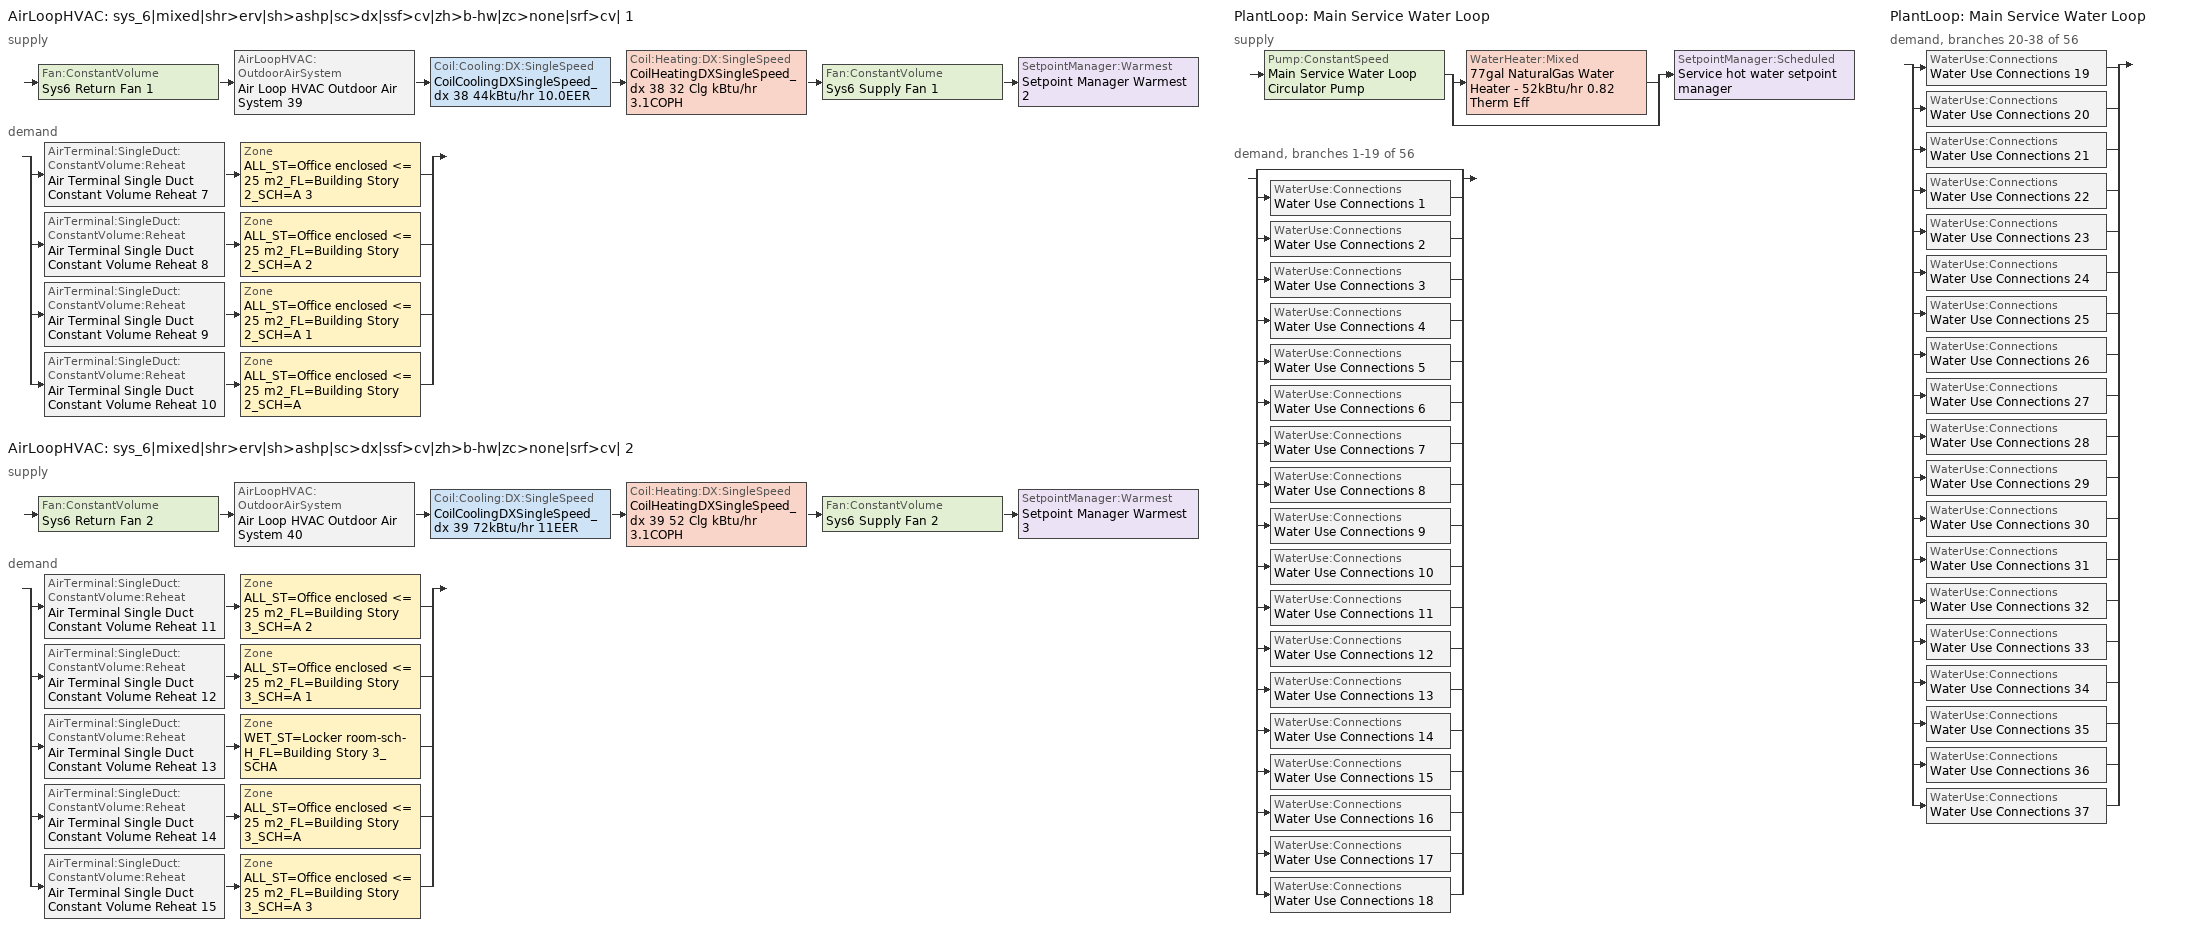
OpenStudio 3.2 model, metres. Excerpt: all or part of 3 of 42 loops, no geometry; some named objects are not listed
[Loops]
AirLoopHVAC 'sys_6|mixed|shr>erv|sh>ashp|sc>dx|ssf>cv|zh>b-hw|zc>none|srf>cv| 1'
 supply: Fan:ConstantVolume 'Sys6 Return Fan 1' > AirLoopHVAC:OutdoorAirSystem 'Air Loop HVAC Outdoor Air System 39' > Coil:Cooling:DX:SingleSpeed 'CoilCoolingDXSingleSpeed_dx 38 44kBtu/hr 10.0EER' > Coil:Heating:DX:SingleSpeed 'CoilHeatingDXSingleSpeed_dx 38 32 Clg kBtu/hr 3.1COPH' > Fan:ConstantVolume 'Sys6 Supply Fan 1' > SetpointManager:Warmest 'Setpoint Manager Warmest 2'
 demand: split
  | AirTerminal:SingleDuct:ConstantVolume:Reheat 'Air Terminal Single Duct Constant Volume Reheat 7' > Zone 'ALL_ST=Office enclosed <= 25 m2_FL=Building Story 2_SCH=A 3'
  | AirTerminal:SingleDuct:ConstantVolume:Reheat 'Air Terminal Single Duct Constant Volume Reheat 8' > Zone 'ALL_ST=Office enclosed <= 25 m2_FL=Building Story 2_SCH=A 2'
  | AirTerminal:SingleDuct:ConstantVolume:Reheat 'Air Terminal Single Duct Constant Volume Reheat 9' > Zone 'ALL_ST=Office enclosed <= 25 m2_FL=Building Story 2_SCH=A 1'
  | AirTerminal:SingleDuct:ConstantVolume:Reheat 'Air Terminal Single Duct Constant Volume Reheat 10' > Zone 'ALL_ST=Office enclosed <= 25 m2_FL=Building Story 2_SCH=A'
AirLoopHVAC 'sys_6|mixed|shr>erv|sh>ashp|sc>dx|ssf>cv|zh>b-hw|zc>none|srf>cv| 2'
 supply: Fan:ConstantVolume 'Sys6 Return Fan 2' > AirLoopHVAC:OutdoorAirSystem 'Air Loop HVAC Outdoor Air System 40' > Coil:Cooling:DX:SingleSpeed 'CoilCoolingDXSingleSpeed_dx 39 72kBtu/hr 11EER' > Coil:Heating:DX:SingleSpeed 'CoilHeatingDXSingleSpeed_dx 39 52 Clg kBtu/hr 3.1COPH' > Fan:ConstantVolume 'Sys6 Supply Fan 2' > SetpointManager:Warmest 'Setpoint Manager Warmest 3'
 demand: split
  | AirTerminal:SingleDuct:ConstantVolume:Reheat 'Air Terminal Single Duct Constant Volume Reheat 11' > Zone 'ALL_ST=Office enclosed <= 25 m2_FL=Building Story 3_SCH=A 2'
  | AirTerminal:SingleDuct:ConstantVolume:Reheat 'Air Terminal Single Duct Constant Volume Reheat 12' > Zone 'ALL_ST=Office enclosed <= 25 m2_FL=Building Story 3_SCH=A 1'
  | AirTerminal:SingleDuct:ConstantVolume:Reheat 'Air Terminal Single Duct Constant Volume Reheat 13' > Zone 'WET_ST=Locker room-sch-H_FL=Building Story 3_SCHA'
  | AirTerminal:SingleDuct:ConstantVolume:Reheat 'Air Terminal Single Duct Constant Volume Reheat 14' > Zone 'ALL_ST=Office enclosed <= 25 m2_FL=Building Story 3_SCH=A'
  | AirTerminal:SingleDuct:ConstantVolume:Reheat 'Air Terminal Single Duct Constant Volume Reheat 15' > Zone 'ALL_ST=Office enclosed <= 25 m2_FL=Building Story 3_SCH=A 3'
PlantLoop 'Main Service Water Loop'
 supply: Pump:ConstantSpeed 'Main Service Water Loop Circulator Pump' > split
  | WaterHeater:Mixed '77gal NaturalGas Water Heater - 52kBtu/hr 0.82 Therm Eff'
  | bypass
  join > SetpointManager:Scheduled 'Service hot water setpoint manager'
 demand, branches 1-19 of 56: split
  | bypass
  | WaterUse:Connections 'Water Use Connections 1'
  | WaterUse:Connections 'Water Use Connections 2'
  | WaterUse:Connections 'Water Use Connections 3'
  | WaterUse:Connections 'Water Use Connections 4'
  | WaterUse:Connections 'Water Use Connections 5'
  | WaterUse:Connections 'Water Use Connections 6'
  | WaterUse:Connections 'Water Use Connections 7'
  | WaterUse:Connections 'Water Use Connections 8'
  | WaterUse:Connections 'Water Use Connections 9'
  | WaterUse:Connections 'Water Use Connections 10'
  | WaterUse:Connections 'Water Use Connections 11'
  | WaterUse:Connections 'Water Use Connections 12'
  | WaterUse:Connections 'Water Use Connections 13'
  | WaterUse:Connections 'Water Use Connections 14'
  | WaterUse:Connections 'Water Use Connections 15'
  | WaterUse:Connections 'Water Use Connections 16'
  | WaterUse:Connections 'Water Use Connections 17'
  | WaterUse:Connections 'Water Use Connections 18'
PlantLoop 'Main Service Water Loop'
 demand, branches 20-38 of 56: split
  | WaterUse:Connections 'Water Use Connections 19'
  | WaterUse:Connections 'Water Use Connections 20'
  | WaterUse:Connections 'Water Use Connections 21'
  | WaterUse:Connections 'Water Use Connections 22'
  | WaterUse:Connections 'Water Use Connections 23'
  | WaterUse:Connections 'Water Use Connections 24'
  | WaterUse:Connections 'Water Use Connections 25'
  | WaterUse:Connections 'Water Use Connections 26'
  | WaterUse:Connections 'Water Use Connections 27'
  | WaterUse:Connections 'Water Use Connections 28'
  | WaterUse:Connections 'Water Use Connections 29'
  | WaterUse:Connections 'Water Use Connections 30'
  | WaterUse:Connections 'Water Use Connections 31'
  | WaterUse:Connections 'Water Use Connections 32'
  | WaterUse:Connections 'Water Use Connections 33'
  | WaterUse:Connections 'Water Use Connections 34'
  | WaterUse:Connections 'Water Use Connections 35'
  | WaterUse:Connections 'Water Use Connections 36'
  | WaterUse:Connections 'Water Use Connections 37'
[Sizing:Zone] Zone Cooling Design Supply Air Temperature Input Method=TemperatureDifference; Zone Cooling Design Supply Air Temperature {C}=14; Zone Cooling Design Supply Air Temperature Difference {deltaC}=11; Zone Heating Design Supply Air Temperature Input Method=TemperatureDifference; Zone Heating Design Supply Air Temperature {C}=40; Zone Heating Design Supply Air Temperature Difference {deltaC}=21; Zone Cooling Design Supply Air Humidity Ratio {kg-H2O/kg-air}=0.0085; Zone Heating Design Supply Air Humidity Ratio {kg-H2O/kg-air}=0.008; Zone Heating Sizing Factor=1.3; Zone Cooling Sizing Factor=1; Cooling Design Air Flow Method=DesignDay; Heating Design Air Flow Method=DesignDay; Account for Dedicated Outdoor Air System=No; Dedicated Outdoor Air System Control Strategy=NeutralSupplyAir; Dedicated Outdoor Air Low Setpoint Temperature for Design {C}=autosize; Dedicated Outdoor Air High Setpoint Temperature for Design {C}=autosize
WET_ST=Locker room-sch-H_FL=Building Story 3_SCHA; ALL_ST=Office enclosed <= 25 m2_FL=Building Story 2_SCH=A; ALL_ST=Office enclosed <= 25 m2_FL=Building Story 3_SCH=A; ALL_ST=Office enclosed <= 25 m2_FL=Building Story 3_SCH=A 1; ALL_ST=Office enclosed <= 25 m2_FL=Building Story 2_SCH=A 1; ALL_ST=Office enclosed <= 25 m2_FL=Building Story 3_SCH=A 2; ALL_ST=Office enclosed <= 25 m2_FL=Building Story 2_SCH=A 2; ALL_ST=Office enclosed <= 25 m2_FL=Building Story 2_SCH=A 3; ALL_ST=Office enclosed <= 25 m2_FL=Building Story 3_SCH=A 3
[Zone equipment]
WET_ST=Locker room-sch-H_FL=Building Story 3_SCHA: Zone HVAC Baseboard Convective Water 13, Zone HVAC Baseboard Convective Water 108, Air Terminal Single Duct Constant Volume Reheat 13
ALL_ST=Office enclosed <= 25 m2_FL=Building Story 2_SCH=A: Zone HVAC Baseboard Convective Water 105, Air Terminal Single Duct Constant Volume Reheat 10
ALL_ST=Office enclosed <= 25 m2_FL=Building Story 3_SCH=A: Zone HVAC Baseboard Convective Water 109, Air Terminal Single Duct Constant Volume Reheat 14
ALL_ST=Office enclosed <= 25 m2_FL=Building Story 3_SCH=A 1: Zone HVAC Baseboard Convective Water 107, Air Terminal Single Duct Constant Volume Reheat 12
ALL_ST=Office enclosed <= 25 m2_FL=Building Story 2_SCH=A 1: Zone HVAC Baseboard Convective Water 104, Air Terminal Single Duct Constant Volume Reheat 9
ALL_ST=Office enclosed <= 25 m2_FL=Building Story 3_SCH=A 2: Zone HVAC Baseboard Convective Water 106, Air Terminal Single Duct Constant Volume Reheat 11
ALL_ST=Office enclosed <= 25 m2_FL=Building Story 2_SCH=A 2: Zone HVAC Baseboard Convective Water 103, Air Terminal Single Duct Constant Volume Reheat 8
ALL_ST=Office enclosed <= 25 m2_FL=Building Story 2_SCH=A 3: Zone HVAC Baseboard Convective Water 102, Air Terminal Single Duct Constant Volume Reheat 7
ALL_ST=Office enclosed <= 25 m2_FL=Building Story 3_SCH=A 3: Zone HVAC Baseboard Convective Water 110, Air Terminal Single Duct Constant Volume Reheat 15
[PlantLoop]
Main Service Water Loop: Glycol Concentration=0; Maximum Loop Temperature {C}=60; Minimum Loop Temperature {C}=10; Plant Loop Volume {m3}=Autocalculate; Load Distribution Scheme=Optimal
[Sizing:Plant]
Main Service Water Loop: Loop Type=Heating; Design Loop Exit Temperature {C}=60; Loop Design Temperature Difference {deltaC}=5; Sizing Option=NonCoincident; Zone Timesteps in Averaging Window=1; Coincident Sizing Factor Mode=None
[AirLoopHVAC] Design Supply Air Flow Rate {m3/s}=autosize; Design Return Air Flow Fraction of Supply Air Flow=1
Name | Availability Schedule
sys_6|mixed|shr>erv|sh>ashp|sc>dx|ssf>cv|zh>b-hw|zc>none|srf>cv| 1 | sys_6|mixed|shr>none|sh>ashp|sc>dx|ssf>cv|zh>b-hw|zc>none|srf>cv| 1 Occ Sch
sys_6|mixed|shr>erv|sh>ashp|sc>dx|ssf>cv|zh>b-hw|zc>none|srf>cv| 2 | sys_6|mixed|shr>none|sh>ashp|sc>dx|ssf>cv|zh>b-hw|zc>none|srf>cv| 2 Occ Sch
[Sizing:System] Type of Load to Size On=Sensible; Design Outdoor Air Flow Rate {m3/s}=Autosize; Central Heating Maximum System Air Flow Ratio=0.3; Preheat Design Temperature {C}=7; Preheat Design Humidity Ratio {kg-H2O/kg-Air}=0.008; Precool Design Temperature {C}=12.8; Precool Design Humidity Ratio {kg-H2O/kg-Air}=0.008; Central Cooling Design Supply Air Temperature {C}=13; Central Heating Design Supply Air Temperature {C}=13.1; Sizing Option=NonCoincident; 100% Outdoor Air in Cooling=No; 100% Outdoor Air in Heating=No; Central Cooling Design Supply Air Humidity Ratio {kg-H2O/kg-Air}=0.0085; Central Heating Design Supply Air Humidity Ratio {kg-H2O/kg-Air}=0.008; Cooling Design Air Flow Method=DesignDay; Cooling Design Air Flow Rate {m3/s}=0; Heating Design Air Flow Method=DesignDay; Heating Design Air Flow Rate {m3/s}=0; System Outdoor Air Method=ZoneSum; Zone Maximum Outdoor Air Fraction=1; Cooling Supply Air Flow Rate Per Floor Area {m3/s-m2}=0.00996765; Cooling Fraction of Autosized Cooling Supply Air Flow Rate=1; Cooling Supply Air Flow Rate Per Unit Cooling Capacity {m3/s-W}=3.94755e-05; Heating Supply Air Flow Rate Per Floor Area {m3/s-m2}=0.00996765; Heating Fraction of Autosized Heating Supply Air Flow Rate=1; Heating Fraction of Autosized Cooling Supply Air Flow Rate=1; Heating Supply Air Flow Rate Per Unit Heating Capacity {m3/s-W}=3.15882e-05; Cooling Design Capacity Method=CoolingDesignCapacity; Cooling Design Capacity {W}=autosize; Cooling Design Capacity Per Floor Area {W/m2}=234.7; Fraction of Autosized Cooling Design Capacity=1; Heating Design Capacity Method=HeatingDesignCapacity; Heating Design Capacity {W}=autosize; Heating Design Capacity Per Floor Area {W/m2}=157; Fraction of Autosized Heating Design Capacity=1; Central Cooling Capacity Control Method=OnOff
sys_6|mixed|shr>erv|sh>ashp|sc>dx|ssf>cv|zh>b-hw|zc>none|srf>cv| 1; sys_6|mixed|shr>erv|sh>ashp|sc>dx|ssf>cv|zh>b-hw|zc>none|srf>cv| 2
[Coil:Cooling:DX:SingleSpeed] Availability Schedule=Always On Discrete; Rated Total Cooling Capacity {W}=autosize; Rated Sensible Heat Ratio=autosize; Rated Air Flow Rate {m3/s}=autosize; Rated Evaporator Fan Power Per Volume Flow Rate {W/(m3/s)}=773.3; Total Cooling Capacity Function of Temperature Curve=DXCOOL-NECB2011-REF-CAPFT; Total Cooling Capacity Function of Flow Fraction Curve=DXCOOL-NECB2011-REF-CAPFFLOW; Energy Input Ratio Function of Temperature Curve=DXCOOL-NECB2011-REF-COOLEIRFT; Energy Input Ratio Function of Flow Fraction Curve=DXCOOL-NECB2011-REF-COOLEIRFFLOW; Part Load Fraction Correlation Curve=DXCOOL-NECB2011-REF-COOLPLFFPLR; Minimum Outdoor Dry-Bulb Temperature for Compressor Operation {C}=-25; Condenser Type=AirCooled; Evaporative Condenser Effectiveness=0; Evaporative Condenser Air Flow Rate {m3/s}=Autosize; Evaporative Condenser Pump Rated Power Consumption {W}=Autosize; Crankcase Heater Capacity {W}=0; Maximum Outdoor Dry-Bulb Temperature for Crankcase Heater Operation {C}=0; Basin Heater Capacity {W/K}=0; Basin Heater Setpoint Temperature {C}=10
Name | Rated COP {W/W}
CoilCoolingDXSingleSpeed_dx 38 44kBtu/hr 10.0EER | 3.46588
CoilCoolingDXSingleSpeed_dx 39 72kBtu/hr 11EER | 3.79883
[Coil:Heating:DX:SingleSpeed] Availability Schedule=Always On Discrete; Rated Air Flow Rate {m3/s}=Autosize; Rated Supply Fan Power Per Volume Flow Rate {W/(m3/s)}=773.3; Total Heating Capacity Function of Temperature Curve=DXHEAT-NECB2011-REF-CAPFT; Total Heating Capacity Function of Flow Fraction Curve=DXHEAT-NECB2011-REF-CAPFFLOW; Energy Input Ratio Function of Temperature Curve=DXHEAT-NECB2011-REF-EIRFT; Energy Input Ratio Function of Flow Fraction Curve=DXHEAT-NECB2011-REF-EIRFFLOW; Part Load Fraction Correlation Curve=DXHEAT-NECB2011-REF-PLFFPLR; Minimum Outdoor Dry-Bulb Temperature for Compressor Operation {C}=-10; Defrost Strategy=Resistive; Defrost Control=Timed; Defrost Time Period Fraction=0.166667; Resistive Defrost Heater Capacity {W}=2000
Name | Rated Total Heating Capacity {W} | Rated COP {W/W}
CoilHeatingDXSingleSpeed_dx 38 32 Clg kBtu/hr 3.1COPH | 9279.74 | 3.30673
CoilHeatingDXSingleSpeed_dx 39 52 Clg kBtu/hr 3.1COPH | 15274.5 | 3.31611
[Controller:OutdoorAir] Minimum Outdoor Air Flow Rate {m3/s}=autosize; Maximum Outdoor Air Flow Rate {m3/s}=Autosize; Economizer Control Action Type=ModulateFlow; Lockout Type=NoLockout; Minimum Limit Type=FixedMinimum; High Humidity Control=No; Heat Recovery Bypass Control Type=BypassWhenOAFlowGreaterThanMinimum
Name | Economizer Control Type | Economizer Maximum Limit Dry-Bulb Temperature {C} | Economizer Maximum Limit Enthalpy {J/kg} | Economizer Minimum Limit Dry-Bulb Temperature {C} | Minimum Outdoor Air Schedule | Controller Mechanical Ventilation
Controller Outdoor Air 39 | NoEconomizer | 28 | 64000 | -100 | sys_6|mixed|shr>none|sh>ashp|sc>dx|ssf>cv|zh>b-hw|zc>none|srf>cv| 1 Occ Sch | Controller Mechanical Ventilation 39
Controller Outdoor Air 40 | DifferentialEnthalpy |  |  |  | sys_6|mixed|shr>none|sh>ashp|sc>dx|ssf>cv|zh>b-hw|zc>none|srf>cv| 2 Occ Sch | Controller Mechanical Ventilation 40
[Controller:MechanicalVentilation] Availability Schedule=Always On Discrete; System Outdoor Air Method=ZoneSum
Controller Mechanical Ventilation 39; Controller Mechanical Ventilation 40
[AirLoopHVAC:OutdoorAirSystem]
Name | Controller
Air Loop HVAC Outdoor Air System 39 | Controller Outdoor Air 39
Air Loop HVAC Outdoor Air System 40 | Controller Outdoor Air 40
[Coil:Heating:Gas] Availability Schedule=Always On Discrete; Gas Burner Efficiency=0.924; Nominal Capacity {W}=AutoSize; Parasitic Electric Load {W}=0; Part Load Fraction Correlation Curve=FURNACE-EFFPLR-NECB2011; Parasitic Gas Load {W}=0
Coil Heating Gas 44; Coil Heating Gas 45; Coil Heating Gas 46; Coil Heating Gas 47; Coil Heating Gas 48; Coil Heating Gas 49; Coil Heating Gas 50; Coil Heating Gas 51; Coil Heating Gas 52
[Fan:ConstantVolume] Availability Schedule=Always On Discrete; Fan Total Efficiency=0.39975; Pressure Rise {Pa}=640; Maximum Flow Rate {m3/s}=AutoSize; Motor Efficiency=0.615
Sys6 Supply Fan 1; Sys6 Return Fan 1; Sys6 Supply Fan 2; Sys6 Return Fan 2
[SetpointManager:Warmest] Control Variable=Temperature; Minimum Setpoint Temperature {C}=13; Maximum Setpoint Temperature {C}=24; Strategy=MaximumTemperature
Setpoint Manager Warmest 2; Setpoint Manager Warmest 3
[AirTerminal:SingleDuct:ConstantVolume:Reheat] Availability Schedule=Always On Discrete; Maximum Air Flow Rate {m3/s}=autosize; Maximum Hot Water or Steam Flow Rate {m3/s}=autosize; Minimum Hot Water or Steam Flow Rate {m3/s}=0; Convergence Tolerance=0.001; Maximum Reheat Air Temperature {C}=35
Name | Reheat Coil
Air Terminal Single Duct Constant Volume Reheat 7 | Coil Heating Gas 44
Air Terminal Single Duct Constant Volume Reheat 8 | Coil Heating Gas 45
Air Terminal Single Duct Constant Volume Reheat 9 | Coil Heating Gas 46
Air Terminal Single Duct Constant Volume Reheat 10 | Coil Heating Gas 47
Air Terminal Single Duct Constant Volume Reheat 11 | Coil Heating Gas 48
Air Terminal Single Duct Constant Volume Reheat 12 | Coil Heating Gas 49
Air Terminal Single Duct Constant Volume Reheat 13 | Coil Heating Gas 50
Air Terminal Single Duct Constant Volume Reheat 14 | Coil Heating Gas 51
Air Terminal Single Duct Constant Volume Reheat 15 | Coil Heating Gas 52
[SetpointManager:Scheduled]
Service hot water setpoint manager: Control Variable=Temperature; Schedule=Service Water Loop Temp - 140F
[Pump:ConstantSpeed]
Main Service Water Loop Circulator Pump: Rated Flow Rate {m3/s}=autosize; Rated Pump Head {Pa}=65984.2; Rated Power Consumption {W}=autosize; Motor Efficiency=0.7; Fraction of Motor Inefficiencies to Fluid Stream=0; Pump Control Type=Intermittent; Design Power Sizing Method=PowerPerFlowPerPressure; Design Electric Power per Unit Flow Rate {W/(m3/s)}=348701.1; Design Shaft Power per Unit Flow Rate per Unit Head {W-s/m3-Pa}=1.28205
[WaterHeater:Mixed]
77gal NaturalGas Water Heater - 52kBtu/hr 0.82 Therm Eff: Tank Volume {m3}=0.292404; Setpoint Temperature Schedule=Service Water Loop Temp - 140F; Deadband Temperature Difference {deltaC}=2; Maximum Temperature Limit {C}=60; Heater Control Type=Cycle; Heater Maximum Capacity {W}=15278.1; Heater Fuel Type=NaturalGas; Heater Thermal Efficiency=0.82; Part Load Factor Curve=SWH-EFFFPLR-NECB2011; Off Cycle Parasitic Fuel Consumption Rate {W}=42.6784; Off Cycle Parasitic Fuel Type=NaturalGas; Off Cycle Parasitic Heat Fraction to Tank=0.8; On Cycle Parasitic Fuel Consumption Rate {W}=42.6784; On Cycle Parasitic Fuel Type=NaturalGas; On Cycle Parasitic Heat Fraction to Tank=0; Ambient Temperature Indicator=Schedule; Ambient Temperature Schedule=Water Heater Ambient Temp Schedule - 70.0f; Off Cycle Loss Coefficient to Ambient Temperature {W/K}=6.39366; On Cycle Loss Coefficient to Ambient Temperature {W/K}=6.39366; Use Side Effectiveness=1; Source Side Effectiveness=1; Use Side Design Flow Rate {m3/s}=autosize; Source Side Design Flow Rate {m3/s}=autosize; Indirect Water Heating Recovery Time {hr}=1.5; Source Side Flow Control Mode=IndirectHeatPrimarySetpoint
[WaterHeater:Sizing]
77gal NaturalGas Water Heater - 52kBtu/hr 0.82 Therm Eff: Design Mode=PeakDraw; Time Storage Can Meet Peak Draw {hr}=0.538503; Time for Tank Recovery {hr}=0; Nominal Tank Volume for Autosizing Plant Connections {m3}=1
[WaterUse:Connections] Drain Water Heat Exchanger Type=None; Drain Water Heat Exchanger Destination=Plant
Name | Water Use Equipment Name 1
Water Use Connections 1 | Floor 1 anesthesia Service Water Use 0.01gal/min
Water Use Connections 2 | Floor 1 cafe Service Water Use 0.03gal/min
Water Use Connections 3 | Floor 1 clean Service Water Use 0.0gal/min
Water Use Connections 4 | Floor 1 clean work Service Water Use 0.0gal/min
Water Use Connections 5 | Floor 1 dictation Service Water Use 0.0gal/min
Water Use Connections 6 | Floor 1 dressing room Service Water Use 0.0gal/min
Water Use Connections 7 | Floor 1 humid Service Water Use 0.0gal/min
Water Use Connections 8 | Floor 1 it room Service Water Use 0.0gal/min
Water Use Connections 9 | Floor 1 lounge Service Water Use 0.02gal/min
Water Use Connections 10 | Floor 1 mri control room Service Water Use 0.01gal/min
Water Use Connections 11 | Floor 1 mri room Service Water Use 0.02gal/min
Water Use Connections 12 | Floor 1 nourishment Service Water Use 0.0gal/min
Water Use Connections 13 | Floor 1 nurse station Service Water Use 0.0gal/min
Water Use Connections 14 | Floor 1 office Service Water Use 0.02gal/min
Water Use Connections 15 | Floor 1 operating room 1 Service Water Use 0.05gal/min
Water Use Connections 16 | Floor 1 operating room 2 Service Water Use 0.06gal/min
Water Use Connections 17 | Floor 1 operating room 3 Service Water Use 0.06gal/min
Water Use Connections 18 | Floor 1 pre-op room 1 Service Water Use 0.01gal/min
Water Use Connections 19 | Floor 1 pre-op room 2 Service Water Use 0.01gal/min
Water Use Connections 20 | Floor 1 procedure room Service Water Use 0.03gal/min
Water Use Connections 21 | Floor 1 reception Service Water Use 0.04gal/min
Water Use Connections 22 | Floor 1 recovery room Service Water Use 0.04gal/min
Water Use Connections 23 | Floor 1 scheduling Service Water Use 0.0gal/min
Water Use Connections 24 | Floor 1 soil Service Water Use 0.0gal/min
Water Use Connections 25 | Floor 1 soil hold Service Water Use 0.0gal/min
Water Use Connections 26 | Floor 1 soil work Service Water Use 0.0gal/min
Water Use Connections 27 | Floor 1 step down Service Water Use 0.01gal/min
Water Use Connections 28 | Floor 2 conference Service Water Use 0.02gal/min
Water Use Connections 29 | Floor 2 dictation Service Water Use 0.0gal/min
Water Use Connections 30 | Floor 2 exam 1 Service Water Use 0.01gal/min
Water Use Connections 31 | Floor 2 exam 2 Service Water Use 0.02gal/min
Water Use Connections 32 | Floor 2 exam 3 Service Water Use 0.03gal/min
Water Use Connections 33 | Floor 2 exam 4 Service Water Use 0.0gal/min
Water Use Connections 34 | Floor 2 exam 5 Service Water Use 0.01gal/min
Water Use Connections 35 | Floor 2 exam 6 Service Water Use 0.01gal/min
Water Use Connections 36 | Floor 2 exam 7 Service Water Use 0.03gal/min
Water Use Connections 37 | Floor 2 exam 8 Service Water Use 0.01gal/min
[WaterUse:Equipment:Definition]
Name | Peak Flow Rate {m3/s} | Target Temperature Schedule | Sensible Fraction Schedule | Latent Fraction Schedule
Floor 1 anesthesia Service Water Use Def 0.01gal/min | 7.99356e-07 | Schedule Ruleset 5 | Schedule Ruleset 3 | Schedule Ruleset 4
Floor 1 cafe Service Water Use Def 0.03gal/min | 1.86516e-06 | Schedule Ruleset 8 | Schedule Ruleset 6 | Schedule Ruleset 7
Floor 1 clean Service Water Use Def 0.0gal/min | 1.86516e-07 | Schedule Ruleset 11 | Schedule Ruleset 9 | Schedule Ruleset 10
Floor 1 clean work Service Water Use Def 0.0gal/min | 2.44248e-07 | Schedule Ruleset 14 | Schedule Ruleset 12 | Schedule Ruleset 13
Floor 1 dictation Service Water Use Def 0.0gal/min | 2.79775e-07 | Schedule Ruleset 17 | Schedule Ruleset 15 | Schedule Ruleset 16
Floor 1 dressing room Service Water Use Def 0.0gal/min | 9.99195e-08 | Schedule Ruleset 20 | Schedule Ruleset 18 | Schedule Ruleset 19
Floor 1 humid Service Water Use Def 0.0gal/min | 1.19903e-07 | Schedule Ruleset 23 | Schedule Ruleset 21 | Schedule Ruleset 22
Floor 1 it room Service Water Use Def 0.0gal/min | 2.48689e-07 | Schedule Ruleset 26 | Schedule Ruleset 24 | Schedule Ruleset 25
Floor 1 lounge Service Water Use Def 0.02gal/min | 1.06581e-06 | Schedule Ruleset 29 | Schedule Ruleset 27 | Schedule Ruleset 28
Floor 1 mri control room Service Water Use Def 0.01gal/min | 3.73033e-07 | Schedule Ruleset 32 | Schedule Ruleset 30 | Schedule Ruleset 31
Floor 1 mri room Service Water Use Def 0.02gal/min | 9.76991e-07 | Schedule Ruleset 35 | Schedule Ruleset 33 | Schedule Ruleset 34
Floor 1 nourishment Service Water Use Def 0.0gal/min | 2.0206e-07 | Schedule Ruleset 38 | Schedule Ruleset 36 | Schedule Ruleset 37
Floor 1 nurse station Service Water Use Def 0.0gal/min | 2.89767e-07 | Schedule Ruleset 41 | Schedule Ruleset 39 | Schedule Ruleset 40
Floor 1 office Service Water Use Def 0.02gal/min | 1.07247e-06 | Schedule Ruleset 44 | Schedule Ruleset 42 | Schedule Ruleset 43
Floor 1 operating room 1 Service Water Use Def 0.05gal/min | 3.40467e-06 | Schedule Ruleset 47 | Schedule Ruleset 45 | Schedule Ruleset 46
Floor 1 operating room 2 Service Water Use Def 0.06gal/min | 3.55269e-06 | Schedule Ruleset 50 | Schedule Ruleset 48 | Schedule Ruleset 49
Floor 1 operating room 3 Service Water Use Def 0.06gal/min | 3.52309e-06 | Schedule Ruleset 53 | Schedule Ruleset 51 | Schedule Ruleset 52
Floor 1 pre-op room 1 Service Water Use Def 0.01gal/min | 4.19662e-07 | Schedule Ruleset 56 | Schedule Ruleset 54 | Schedule Ruleset 55
Floor 1 pre-op room 2 Service Water Use Def 0.01gal/min | 7.50507e-07 | Schedule Ruleset 59 | Schedule Ruleset 57 | Schedule Ruleset 58
Floor 1 procedure room Service Water Use Def 0.03gal/min | 2.10941e-06 | Schedule Ruleset 62 | Schedule Ruleset 60 | Schedule Ruleset 61
Floor 1 reception Service Water Use Def 0.04gal/min | 2.2604e-06 | Schedule Ruleset 65 | Schedule Ruleset 63 | Schedule Ruleset 64
Floor 1 recovery room Service Water Use Def 0.04gal/min | 2.39807e-06 | Schedule Ruleset 68 | Schedule Ruleset 66 | Schedule Ruleset 67
Floor 1 scheduling Service Water Use Def 0.0gal/min | 2.64232e-07 | Schedule Ruleset 71 | Schedule Ruleset 69 | Schedule Ruleset 70
Floor 1 soil Service Water Use Def 0.0gal/min | 1.86516e-07 | Schedule Ruleset 74 | Schedule Ruleset 72 | Schedule Ruleset 73
Floor 1 soil hold Service Water Use Def 0.0gal/min | 8.28962e-08 | Schedule Ruleset 77 | Schedule Ruleset 75 | Schedule Ruleset 76
Floor 1 soil work Service Water Use Def 0.0gal/min | 2.66452e-07 | Schedule Ruleset 80 | Schedule Ruleset 78 | Schedule Ruleset 79
Floor 1 step down Service Water Use Def 0.01gal/min | 8.88173e-07 | Schedule Ruleset 83 | Schedule Ruleset 81 | Schedule Ruleset 82
Floor 2 conference Service Water Use Def 0.02gal/min | 1.49213e-06 | Schedule Ruleset 86 | Schedule Ruleset 84 | Schedule Ruleset 85
Floor 2 dictation Service Water Use Def 0.0gal/min | 1.5543e-07 | Schedule Ruleset 89 | Schedule Ruleset 87 | Schedule Ruleset 88
Floor 2 exam 1 Service Water Use Def 0.01gal/min | 7.99356e-07 | Schedule Ruleset 92 | Schedule Ruleset 90 | Schedule Ruleset 91
Floor 2 exam 2 Service Water Use Def 0.02gal/min | 1.19903e-06 | Schedule Ruleset 95 | Schedule Ruleset 93 | Schedule Ruleset 94
Floor 2 exam 3 Service Water Use Def 0.03gal/min | 1.59871e-06 | Schedule Ruleset 98 | Schedule Ruleset 96 | Schedule Ruleset 97
Floor 2 exam 4 Service Water Use Def 0.0gal/min | 1.86516e-07 | Schedule Ruleset 101 | Schedule Ruleset 99 | Schedule Ruleset 100
Floor 2 exam 5 Service Water Use Def 0.01gal/min | 7.77152e-07 | Schedule Ruleset 104 | Schedule Ruleset 102 | Schedule Ruleset 103
Floor 2 exam 6 Service Water Use Def 0.01gal/min | 4.99598e-07 | Schedule Ruleset 107 | Schedule Ruleset 105 | Schedule Ruleset 106
Floor 2 exam 7 Service Water Use Def 0.03gal/min | 1.75858e-06 | Schedule Ruleset 110 | Schedule Ruleset 108 | Schedule Ruleset 109
Floor 2 exam 8 Service Water Use Def 0.01gal/min | 5.99517e-07 | Schedule Ruleset 113 | Schedule Ruleset 111 | Schedule Ruleset 112
[WaterUse:Equipment]
Name | Water Use Equipment Definition | Space | Flow Rate Fraction Schedule
Floor 1 anesthesia Service Water Use 0.01gal/min | Floor 1 anesthesia Service Water Use Def 0.01gal/min | Floor 1 Anesthesia | NECB-H-Service Water Heating
Floor 1 cafe Service Water Use 0.03gal/min | Floor 1 cafe Service Water Use Def 0.03gal/min | Floor 1 Cafe | NECB-B-Service Water Heating
Floor 1 clean Service Water Use 0.0gal/min | Floor 1 clean Service Water Use Def 0.0gal/min | Floor 1 Clean | NECB-C-Service Water Heating
Floor 1 clean work Service Water Use 0.0gal/min | Floor 1 clean work Service Water Use Def 0.0gal/min | Floor 1 Clean Work | NECB-C-Service Water Heating
Floor 1 dictation Service Water Use 0.0gal/min | Floor 1 dictation Service Water Use Def 0.0gal/min | Floor 1 Dictation | NECB-A-Service Water Heating
Floor 1 dressing room Service Water Use 0.0gal/min | Floor 1 dressing room Service Water Use Def 0.0gal/min | Floor 1 Dressing Room | NECB-A-Service Water Heating
Floor 1 humid Service Water Use 0.0gal/min | Floor 1 humid Service Water Use Def 0.0gal/min | Floor 1 Humid | NECB-A-Service Water Heating
Floor 1 it room Service Water Use 0.0gal/min | Floor 1 it room Service Water Use Def 0.0gal/min | Floor 1 IT Room | NECB-A-Service Water Heating
Floor 1 lounge Service Water Use 0.02gal/min | Floor 1 lounge Service Water Use Def 0.02gal/min | Floor 1 Lounge | NECB-B-Service Water Heating
Floor 1 mri control room Service Water Use 0.01gal/min | Floor 1 mri control room Service Water Use Def 0.01gal/min | Floor 1 MRI Control Room | NECB-H-Service Water Heating
Floor 1 mri room Service Water Use 0.02gal/min | Floor 1 mri room Service Water Use Def 0.02gal/min | Floor 1 MRI Room | NECB-H-Service Water Heating
Floor 1 nourishment Service Water Use 0.0gal/min | Floor 1 nourishment Service Water Use Def 0.0gal/min | Floor 1 Nourishment | NECB-H-Service Water Heating
Floor 1 nurse station Service Water Use 0.0gal/min | Floor 1 nurse station Service Water Use Def 0.0gal/min | Floor 1 Nurse Station | NECB-H-Service Water Heating
Floor 1 office Service Water Use 0.02gal/min | Floor 1 office Service Water Use Def 0.02gal/min | Floor 1 Office | NECB-A-Service Water Heating
Floor 1 operating room 1 Service Water Use 0.05gal/min | Floor 1 operating room 1 Service Water Use Def 0.05gal/min | Floor 1 Operating Room 1 | NECB-H-Service Water Heating
Floor 1 operating room 2 Service Water Use 0.06gal/min | Floor 1 operating room 2 Service Water Use Def 0.06gal/min | Floor 1 Operating Room 2 | NECB-H-Service Water Heating
Floor 1 operating room 3 Service Water Use 0.06gal/min | Floor 1 operating room 3 Service Water Use Def 0.06gal/min | Floor 1 Operating Room 3 | NECB-H-Service Water Heating
Floor 1 pre-op room 1 Service Water Use 0.01gal/min | Floor 1 pre-op room 1 Service Water Use Def 0.01gal/min | Floor 1 Pre-Op Room 1 | NECB-H-Service Water Heating
Floor 1 pre-op room 2 Service Water Use 0.01gal/min | Floor 1 pre-op room 2 Service Water Use Def 0.01gal/min | Floor 1 Pre-Op Room 2 | NECB-H-Service Water Heating
Floor 1 procedure room Service Water Use 0.03gal/min | Floor 1 procedure room Service Water Use Def 0.03gal/min | Floor 1 Procedure Room | NECB-H-Service Water Heating
Floor 1 reception Service Water Use 0.04gal/min | Floor 1 reception Service Water Use Def 0.04gal/min | Floor 1 Reception | NECB-C-Service Water Heating
Floor 1 recovery room Service Water Use 0.04gal/min | Floor 1 recovery room Service Water Use Def 0.04gal/min | Floor 1 Recovery Room | NECB-H-Service Water Heating
Floor 1 scheduling Service Water Use 0.0gal/min | Floor 1 scheduling Service Water Use Def 0.0gal/min | Floor 1 Scheduling | NECB-A-Service Water Heating
Floor 1 soil Service Water Use 0.0gal/min | Floor 1 soil Service Water Use Def 0.0gal/min | Floor 1 Soil | NECB-C-Service Water Heating
Floor 1 soil hold Service Water Use 0.0gal/min | Floor 1 soil hold Service Water Use Def 0.0gal/min | Floor 1 Soil Hold | NECB-C-Service Water Heating
Floor 1 soil work Service Water Use 0.0gal/min | Floor 1 soil work Service Water Use Def 0.0gal/min | Floor 1 Soil Work | NECB-C-Service Water Heating
Floor 1 step down Service Water Use 0.01gal/min | Floor 1 step down Service Water Use Def 0.01gal/min | Floor 1 Step Down | NECB-B-Service Water Heating
Floor 2 conference Service Water Use 0.02gal/min | Floor 2 conference Service Water Use Def 0.02gal/min | Floor 2 Conference | NECB-C-Service Water Heating
Floor 2 dictation Service Water Use 0.0gal/min | Floor 2 dictation Service Water Use Def 0.0gal/min | Floor 2 Dictation | NECB-A-Service Water Heating
Floor 2 exam 1 Service Water Use 0.01gal/min | Floor 2 exam 1 Service Water Use Def 0.01gal/min | Floor 2 Exam 1 | NECB-C-Service Water Heating
Floor 2 exam 2 Service Water Use 0.02gal/min | Floor 2 exam 2 Service Water Use Def 0.02gal/min | Floor 2 Exam 2 | NECB-C-Service Water Heating
Floor 2 exam 3 Service Water Use 0.03gal/min | Floor 2 exam 3 Service Water Use Def 0.03gal/min | Floor 2 Exam 3 | NECB-C-Service Water Heating
Floor 2 exam 4 Service Water Use 0.0gal/min | Floor 2 exam 4 Service Water Use Def 0.0gal/min | Floor 2 Exam 4 | NECB-C-Service Water Heating
Floor 2 exam 5 Service Water Use 0.01gal/min | Floor 2 exam 5 Service Water Use Def 0.01gal/min | Floor 2 Exam 5 | NECB-C-Service Water Heating
Floor 2 exam 6 Service Water Use 0.01gal/min | Floor 2 exam 6 Service Water Use Def 0.01gal/min | Floor 2 Exam 6 | NECB-C-Service Water Heating
Floor 2 exam 7 Service Water Use 0.03gal/min | Floor 2 exam 7 Service Water Use Def 0.03gal/min | Floor 2 Exam 7 | NECB-C-Service Water Heating
Floor 2 exam 8 Service Water Use 0.01gal/min | Floor 2 exam 8 Service Water Use Def 0.01gal/min | Floor 2 Exam 8 | NECB-C-Service Water Heating
[Schedule:Ruleset]
Service Water Loop Temp - 140F: Default Day Schedule=Service Water Loop Temp - 140F Default
Water Heater Ambient Temp Schedule - 70.0f: Default Day Schedule=Water Heater Ambient Temp Schedule - 70.0f Default
Schedule Ruleset 3: Default Day Schedule=Schedule Day 8
Schedule Ruleset 4: Default Day Schedule=Schedule Day 9
Schedule Ruleset 5: Default Day Schedule=Schedule Day 10
NECB-H-Service Water Heating: Default Day Schedule=NECB-H-Service Water Heating Default
Schedule Ruleset 6: Default Day Schedule=Schedule Day 11
Schedule Ruleset 7: Default Day Schedule=Schedule Day 12
Schedule Ruleset 8: Default Day Schedule=Schedule Day 13
NECB-B-Service Water Heating: Default Day Schedule=NECB-B-Service Water Heating Default
Schedule Ruleset 9: Default Day Schedule=Schedule Day 14
Schedule Ruleset 10: Default Day Schedule=Schedule Day 15
Schedule Ruleset 11: Default Day Schedule=Schedule Day 16
NECB-C-Service Water Heating: Default Day Schedule=NECB-C-Service Water Heating Default
Schedule Ruleset 12: Default Day Schedule=Schedule Day 17
Schedule Ruleset 13: Default Day Schedule=Schedule Day 18
Schedule Ruleset 14: Default Day Schedule=Schedule Day 19
Schedule Ruleset 15: Default Day Schedule=Schedule Day 20
Schedule Ruleset 16: Default Day Schedule=Schedule Day 21
Schedule Ruleset 17: Default Day Schedule=Schedule Day 22
NECB-A-Service Water Heating: Default Day Schedule=NECB-A-Service Water Heating Default
Schedule Ruleset 18: Default Day Schedule=Schedule Day 23
Schedule Ruleset 19: Default Day Schedule=Schedule Day 24
Schedule Ruleset 20: Default Day Schedule=Schedule Day 25
Schedule Ruleset 21: Default Day Schedule=Schedule Day 26
Schedule Ruleset 22: Default Day Schedule=Schedule Day 27
Schedule Ruleset 23: Default Day Schedule=Schedule Day 28
Schedule Ruleset 24: Default Day Schedule=Schedule Day 29
Schedule Ruleset 25: Default Day Schedule=Schedule Day 30
Schedule Ruleset 26: Default Day Schedule=Schedule Day 31
Schedule Ruleset 27: Default Day Schedule=Schedule Day 32
Schedule Ruleset 28: Default Day Schedule=Schedule Day 33
Schedule Ruleset 29: Default Day Schedule=Schedule Day 34
Schedule Ruleset 30: Default Day Schedule=Schedule Day 35
Schedule Ruleset 31: Default Day Schedule=Schedule Day 36
Schedule Ruleset 32: Default Day Schedule=Schedule Day 37
Schedule Ruleset 33: Default Day Schedule=Schedule Day 38
Schedule Ruleset 34: Default Day Schedule=Schedule Day 39
Schedule Ruleset 35: Default Day Schedule=Schedule Day 40
Schedule Ruleset 36: Default Day Schedule=Schedule Day 41
Schedule Ruleset 37: Default Day Schedule=Schedule Day 42
Schedule Ruleset 38: Default Day Schedule=Schedule Day 43
Schedule Ruleset 39: Default Day Schedule=Schedule Day 44
Schedule Ruleset 40: Default Day Schedule=Schedule Day 45
Schedule Ruleset 41: Default Day Schedule=Schedule Day 46
Schedule Ruleset 42: Default Day Schedule=Schedule Day 47
Schedule Ruleset 43: Default Day Schedule=Schedule Day 48
Schedule Ruleset 44: Default Day Schedule=Schedule Day 49
Schedule Ruleset 45: Default Day Schedule=Schedule Day 50
Schedule Ruleset 46: Default Day Schedule=Schedule Day 51
Schedule Ruleset 47: Default Day Schedule=Schedule Day 52
Schedule Ruleset 48: Default Day Schedule=Schedule Day 53
Schedule Ruleset 49: Default Day Schedule=Schedule Day 54
Schedule Ruleset 50: Default Day Schedule=Schedule Day 55
Schedule Ruleset 51: Default Day Schedule=Schedule Day 56
Schedule Ruleset 52: Default Day Schedule=Schedule Day 57
Schedule Ruleset 53: Default Day Schedule=Schedule Day 58
Schedule Ruleset 54: Default Day Schedule=Schedule Day 59
Schedule Ruleset 55: Default Day Schedule=Schedule Day 60
Schedule Ruleset 56: Default Day Schedule=Schedule Day 61
Schedule Ruleset 57: Default Day Schedule=Schedule Day 62
Schedule Ruleset 58: Default Day Schedule=Schedule Day 63
Schedule Ruleset 59: Default Day Schedule=Schedule Day 64
Schedule Ruleset 60: Default Day Schedule=Schedule Day 65
Schedule Ruleset 61: Default Day Schedule=Schedule Day 66
Schedule Ruleset 62: Default Day Schedule=Schedule Day 67
Schedule Ruleset 63: Default Day Schedule=Schedule Day 68
Schedule Ruleset 64: Default Day Schedule=Schedule Day 69
Schedule Ruleset 65: Default Day Schedule=Schedule Day 70
Schedule Ruleset 66: Default Day Schedule=Schedule Day 71
Schedule Ruleset 67: Default Day Schedule=Schedule Day 72
Schedule Ruleset 68: Default Day Schedule=Schedule Day 73
Schedule Ruleset 69: Default Day Schedule=Schedule Day 74
Schedule Ruleset 70: Default Day Schedule=Schedule Day 75
Schedule Ruleset 71: Default Day Schedule=Schedule Day 76
Schedule Ruleset 72: Default Day Schedule=Schedule Day 77
Schedule Ruleset 73: Default Day Schedule=Schedule Day 78
Schedule Ruleset 74: Default Day Schedule=Schedule Day 79
Schedule Ruleset 75: Default Day Schedule=Schedule Day 80
Schedule Ruleset 76: Default Day Schedule=Schedule Day 81
Schedule Ruleset 77: Default Day Schedule=Schedule Day 82
Schedule Ruleset 78: Default Day Schedule=Schedule Day 83
Schedule Ruleset 79: Default Day Schedule=Schedule Day 84
Schedule Ruleset 80: Default Day Schedule=Schedule Day 85
Schedule Ruleset 81: Default Day Schedule=Schedule Day 86
Schedule Ruleset 82: Default Day Schedule=Schedule Day 87
Schedule Ruleset 83: Default Day Schedule=Schedule Day 88
Schedule Ruleset 84: Default Day Schedule=Schedule Day 89
Schedule Ruleset 85: Default Day Schedule=Schedule Day 90
Schedule Ruleset 86: Default Day Schedule=Schedule Day 91
Schedule Ruleset 87: Default Day Schedule=Schedule Day 92
Schedule Ruleset 88: Default Day Schedule=Schedule Day 93
Schedule Ruleset 89: Default Day Schedule=Schedule Day 94
Schedule Ruleset 90: Default Day Schedule=Schedule Day 95
Schedule Ruleset 91: Default Day Schedule=Schedule Day 96
Schedule Ruleset 92: Default Day Schedule=Schedule Day 97
Schedule Ruleset 93: Default Day Schedule=Schedule Day 98
Schedule Ruleset 94: Default Day Schedule=Schedule Day 99
Schedule Ruleset 95: Default Day Schedule=Schedule Day 100
Schedule Ruleset 96: Default Day Schedule=Schedule Day 101
Schedule Ruleset 97: Default Day Schedule=Schedule Day 102
Schedule Ruleset 98: Default Day Schedule=Schedule Day 103
Schedule Ruleset 99: Default Day Schedule=Schedule Day 104
Schedule Ruleset 100: Default Day Schedule=Schedule Day 105
Schedule Ruleset 101: Default Day Schedule=Schedule Day 106
Schedule Ruleset 102: Default Day Schedule=Schedule Day 107
Schedule Ruleset 103: Default Day Schedule=Schedule Day 108
Schedule Ruleset 104: Default Day Schedule=Schedule Day 109
Schedule Ruleset 105: Default Day Schedule=Schedule Day 110
Schedule Ruleset 106: Default Day Schedule=Schedule Day 111
Schedule Ruleset 107: Default Day Schedule=Schedule Day 112
Schedule Ruleset 108: Default Day Schedule=Schedule Day 113
Schedule Ruleset 109: Default Day Schedule=Schedule Day 114
Schedule Ruleset 110: Default Day Schedule=Schedule Day 115
Schedule Ruleset 111: Default Day Schedule=Schedule Day 116
Schedule Ruleset 112: Default Day Schedule=Schedule Day 117
Schedule Ruleset 113: Default Day Schedule=Schedule Day 118
sys_6|mixed|shr>none|sh>ashp|sc>dx|ssf>cv|zh>b-hw|zc>none|srf>cv| 1 Occ Sch: Default Day Schedule=sys_6|mixed|shr>none|sh>ashp|sc>dx|ssf>cv|zh>b-hw|zc>none|srf>cv| 1 Occ Sch Default; Summer Design Day Schedule=sys_6|mixed|shr>none|sh>ashp|sc>dx|ssf>cv|zh>b-hw|zc>none|srf>cv| 1 Occ Sch Summer Design Day; Winter Design Day Schedule=sys_6|mixed|shr>none|sh>ashp|sc>dx|ssf>cv|zh>b-hw|zc>none|srf>cv| 1 Occ Sch Winter Design Day
sys_6|mixed|shr>none|sh>ashp|sc>dx|ssf>cv|zh>b-hw|zc>none|srf>cv| 2 Occ Sch: Default Day Schedule=sys_6|mixed|shr>none|sh>ashp|sc>dx|ssf>cv|zh>b-hw|zc>none|srf>cv| 2 Occ Sch Default; Summer Design Day Schedule=sys_6|mixed|shr>none|sh>ashp|sc>dx|ssf>cv|zh>b-hw|zc>none|srf>cv| 2 Occ Sch Summer Design Day; Winter Design Day Schedule=sys_6|mixed|shr>none|sh>ashp|sc>dx|ssf>cv|zh>b-hw|zc>none|srf>cv| 2 Occ Sch Winter Design Day
[Schedule:Day]
Service Water Loop Temp - 140F Default; Schedule Day 10; Schedule Day 13; Schedule Day 16; Schedule Day 19; Schedule Day 22; Schedule Day 25; Schedule Day 28; Schedule Day 31; Schedule Day 34; Schedule Day 37; Schedule Day 40; Schedule Day 43; Schedule Day 46; Schedule Day 49; Schedule Day 52; Schedule Day 55; Schedule Day 58; Schedule Day 61; Schedule Day 64; Schedule Day 67; Schedule Day 70; Schedule Day 73; Schedule Day 76; Schedule Day 79; Schedule Day 82; Schedule Day 85; Schedule Day 88; Schedule Day 91; Schedule Day 94; Schedule Day 97; Schedule Day 100; Schedule Day 103; Schedule Day 106; Schedule Day 109; Schedule Day 112; Schedule Day 115; Schedule Day 118: 24, 0, 60
Water Heater Ambient Temp Schedule - 70.0f Default: 24, 0, 21.1111
Schedule Day 8; Schedule Day 11; Schedule Day 14; Schedule Day 17; Schedule Day 20; Schedule Day 23; Schedule Day 26; Schedule Day 29; Schedule Day 32; Schedule Day 35; Schedule Day 38; Schedule Day 41; Schedule Day 44; Schedule Day 47; Schedule Day 50; Schedule Day 53; Schedule Day 56; Schedule Day 59; Schedule Day 62; Schedule Day 65; Schedule Day 68; Schedule Day 71; Schedule Day 74; Schedule Day 77; Schedule Day 80; Schedule Day 83; Schedule Day 86; Schedule Day 89; Schedule Day 92; Schedule Day 95; Schedule Day 98; Schedule Day 101; Schedule Day 104; Schedule Day 107; Schedule Day 110; Schedule Day 113; Schedule Day 116: 24, 0, 0.2
Schedule Day 9; Schedule Day 12; Schedule Day 15; Schedule Day 18; Schedule Day 21; NECB-A-Service Water Heating Sat Day; NECB-A-Service Water Heating Sun|Hol Day; Schedule Day 24; Schedule Day 27; Schedule Day 30; Schedule Day 33; Schedule Day 36; Schedule Day 39; Schedule Day 42; Schedule Day 45; Schedule Day 48; Schedule Day 51; Schedule Day 54; Schedule Day 57; Schedule Day 60; Schedule Day 63; Schedule Day 66; Schedule Day 69; Schedule Day 72; Schedule Day 75; Schedule Day 78; Schedule Day 81; Schedule Day 84; Schedule Day 87; Schedule Day 90; Schedule Day 93; Schedule Day 96; Schedule Day 99; Schedule Day 102; Schedule Day 105; Schedule Day 108; Schedule Day 111; Schedule Day 114; Schedule Day 117: 24, 0, 0.05
NECB-H-Service Water Heating Default; NECB-H-Service Water Heating Default|Wkdy Day; NECB-H-Service Water Heating Sat Day; NECB-H-Service Water Heating Sun|Hol Day: 24, 0, 0.9
NECB-B-Service Water Heating Default; NECB-B-Service Water Heating Default|Wkdy Day: 1, 0, 0.6, 2, 0, 0.5, 9, 0, 0.05, 11, 0, 0.7, 12, 0, 0.4, 13, 0, 0.5, 15, 0, 0.6, 16, 0, 0.4, 18, 0, 0.3, 19, 0, 0.4, 20, 0, 0.5, 22, 0, 0.8, 24, 0, 0.9
NECB-B-Service Water Heating Sat Day: 1, 0, 0.7, 2, 0, 0.6, 9, 0, 0.05, 11, 0, 0.7, 12, 0, 0.4, 13, 0, 0.5, 15, 0, 0.6, 16, 0, 0.4, 18, 0, 0.3, 19, 0, 0.4, 20, 0, 0.5, 22, 0, 0.8, 24, 0, 0.9
NECB-B-Service Water Heating Sun|Hol Day: 1, 0, 0.5, 2, 0, 0.6, 9, 0, 0.05, 11, 0, 0.7, 12, 0, 0.4, 13, 0, 0.5, 15, 0, 0.6, 16, 0, 0.4, 18, 0, 0.3, 19, 0, 0.4, 20, 0, 0.5, 22, 0, 0.8, 24, 0, 0.5
NECB-C-Service Water Heating Default; NECB-C-Service Water Heating Default|Wkdy Day: 8, 0, 0.05, 9, 0, 0.1, 10, 0, 0.2, 11, 0, 0.3, 12, 0, 0.4, 16, 0, 0.8, 17, 0, 0.6, 18, 0, 0.4, 19, 0, 0.3, 21, 0, 0.2, 24, 0, 0.05
NECB-C-Service Water Heating Sat Day: 8, 0, 0.05, 9, 0, 0.1, 10, 0, 0.2, 11, 0, 0.3, 12, 0, 0.5, 16, 0, 0.9, 17, 0, 0.7, 18, 0, 0.5, 19, 0, 0.3, 21, 0, 0.2, 24, 0, 0.05
NECB-C-Service Water Heating Sun|Hol Day: 8, 0, 0.05, 9, 0, 0.1, 10, 0, 0.2, 11, 0, 0.3, 12, 0, 0.5, 17, 0, 0.9, 18, 0, 0.5, 19, 0, 0.3, 24, 0, 0.05
NECB-A-Service Water Heating Default; NECB-A-Service Water Heating Default|Wkdy Day: 7, 0, 0.05, 8, 0, 0.1, 10, 0, 0.5, 16, 0, 0.9, 17, 0, 0.7, 18, 0, 0.5, 19, 0, 0.3, 22, 0, 0.2, 24, 0, 0.05
sys_6|mixed|shr>none|sh>ashp|sc>dx|ssf>cv|zh>b-hw|zc>none|srf>cv| 1 Occ Sch Default; sys_6|mixed|shr>none|sh>ashp|sc>dx|ssf>cv|zh>b-hw|zc>none|srf>cv| 2 Occ Sch Default: 8, 0, 0, 19, 0, 1, 24, 0, 0
sys_6|mixed|shr>none|sh>ashp|sc>dx|ssf>cv|zh>b-hw|zc>none|srf>cv| 1 Occ Sch Winter Design Day; sys_6|mixed|shr>none|sh>ashp|sc>dx|ssf>cv|zh>b-hw|zc>none|srf>cv| 1 Occ Sch Summer Design Day; sys_6|mixed|shr>none|sh>ashp|sc>dx|ssf>cv|zh>b-hw|zc>none|srf>cv| 2 Occ Sch Winter Design Day; sys_6|mixed|shr>none|sh>ashp|sc>dx|ssf>cv|zh>b-hw|zc>none|srf>cv| 2 Occ Sch Summer Design Day: 24, 0, 1
sys_6|mixed|shr>none|sh>ashp|sc>dx|ssf>cv|zh>b-hw|zc>none|srf>cv| 1 Occ Sch Sunday; sys_6|mixed|shr>none|sh>ashp|sc>dx|ssf>cv|zh>b-hw|zc>none|srf>cv| 2 Occ Sch Sunday: 24, 0, 0
[Schedule:Rule] Date Specification Type=DateRange; Start Month=1; Start Day=1; End Month=12; End Day=31
Name | Schedule Ruleset | Rule Order | Day Schedule | Apply Monday | Apply Tuesday | Apply Wednesday | Apply Thursday | Apply Friday | Apply Saturday | Apply Sunday
Schedule Rule 95 | NECB-H-Service Water Heating | 2 | NECB-H-Service Water Heating Default|Wkdy Day | Yes | Yes | Yes | Yes | Yes
Schedule Rule 96 | NECB-H-Service Water Heating | 1 | NECB-H-Service Water Heating Sat Day |  |  |  |  |  | Yes
Schedule Rule 97 | NECB-H-Service Water Heating | 0 | NECB-H-Service Water Heating Sun|Hol Day |  |  |  |  |  |  | Yes
Schedule Rule 98 | NECB-B-Service Water Heating | 2 | NECB-B-Service Water Heating Default|Wkdy Day | Yes | Yes | Yes | Yes | Yes
Schedule Rule 99 | NECB-B-Service Water Heating | 1 | NECB-B-Service Water Heating Sat Day |  |  |  |  |  | Yes
Schedule Rule 100 | NECB-B-Service Water Heating | 0 | NECB-B-Service Water Heating Sun|Hol Day |  |  |  |  |  |  | Yes
Schedule Rule 101 | NECB-C-Service Water Heating | 2 | NECB-C-Service Water Heating Default|Wkdy Day | Yes | Yes | Yes | Yes | Yes
Schedule Rule 102 | NECB-C-Service Water Heating | 1 | NECB-C-Service Water Heating Sat Day |  |  |  |  |  | Yes
Schedule Rule 103 | NECB-C-Service Water Heating | 0 | NECB-C-Service Water Heating Sun|Hol Day |  |  |  |  |  |  | Yes
Schedule Rule 104 | NECB-A-Service Water Heating | 2 | NECB-A-Service Water Heating Default|Wkdy Day | Yes | Yes | Yes | Yes | Yes
Schedule Rule 105 | NECB-A-Service Water Heating | 1 | NECB-A-Service Water Heating Sat Day |  |  |  |  |  | Yes
Schedule Rule 106 | NECB-A-Service Water Heating | 0 | NECB-A-Service Water Heating Sun|Hol Day |  |  |  |  |  |  | Yes
sys_6|mixed|shr>none|sh>ashp|sc>dx|ssf>cv|zh>b-hw|zc>none|srf>cv| 1 Occ Sch Sunday Rule | sys_6|mixed|shr>none|sh>ashp|sc>dx|ssf>cv|zh>b-hw|zc>none|srf>cv| 1 Occ Sch | 0 | sys_6|mixed|shr>none|sh>ashp|sc>dx|ssf>cv|zh>b-hw|zc>none|srf>cv| 1 Occ Sch Sunday |  |  |  |  |  | Yes | Yes
sys_6|mixed|shr>none|sh>ashp|sc>dx|ssf>cv|zh>b-hw|zc>none|srf>cv| 2 Occ Sch Sunday Rule | sys_6|mixed|shr>none|sh>ashp|sc>dx|ssf>cv|zh>b-hw|zc>none|srf>cv| 2 Occ Sch | 0 | sys_6|mixed|shr>none|sh>ashp|sc>dx|ssf>cv|zh>b-hw|zc>none|srf>cv| 2 Occ Sch Sunday |  |  |  |  |  | Yes | Yes
[Schedule:Constant]
Always On Discrete: Value=1
[Curve:Cubic]
Name | Coefficient1 Constant | Coefficient2 x | Coefficient3 x**2 | Coefficient4 x**3 | Minimum Value of x | Maximum Value of x
DXHEAT-NECB2011-REF-CAPFT | 0.729009 | 0.0319275 | 0.000136404 | -8.748e-06 | -20 | 20
DXHEAT-NECB2011-REF-CAPFFLOW | 0.84 | 0.16 | 0 | 0 | 0.5 | 1.5
DXHEAT-NECB2011-REF-EIRFT | 1.2183 | -0.03612 | 0.00142 | -2.68e-05 | -20 | 20
DXHEAT-NECB2011-REF-PLFFPLR | 0.3696 | 2.3362 | -2.9577 | 1.2596 | 0.7 | 1
DXCOOL-NECB2011-REF-COOLPLFFPLR | 0.0277 | 4.9151 | -8.184 | 4.2702 | 0.7 | 1
SWH-EFFFPLR-NECB2011 | 0.7576 | 1.0071 | -1.4443 | 0.6844 | 0 | 1
FURNACE-EFFPLR-NECB2011 | 0.722 | 0.8211 | -1.0396 | 0.5 | 0 | 1
[Curve:Biquadratic] Minimum Value of x=13; Maximum Value of x=24; Minimum Value of y=24; Maximum Value of y=46
Name | Coefficient1 Constant | Coefficient2 x | Coefficient3 x**2 | Coefficient4 y | Coefficient5 y**2 | Coefficient6 x*y
DXCOOL-NECB2011-REF-CAPFT | 0.867905 | 0.0142459 | 0.00055436 | -0.0075575 | 3.3e-05 | -0.0001918
DXCOOL-NECB2011-REF-COOLEIRFT | 0.114171 | 0.0281822 | -0.0004199 | 0.0214108 | 0.000161028 | -0.000679104
[Curve:Quadratic]
Name | Coefficient1 Constant | Coefficient2 x | Coefficient3 x**2 | Minimum Value of x | Maximum Value of x
DXHEAT-NECB2011-REF-EIRFFLOW | 1.3824 | -0.4336 | 0.0512 | 0 | 1
DXCOOL-NECB2011-REF-CAPFFLOW | 0.8 | 0.2 | 0 | 0.5 | 1.5
DXCOOL-NECB2011-REF-COOLEIRFFLOW | 1.1552 | -0.1808 | 0.0256 | 0.5 | 1.5
